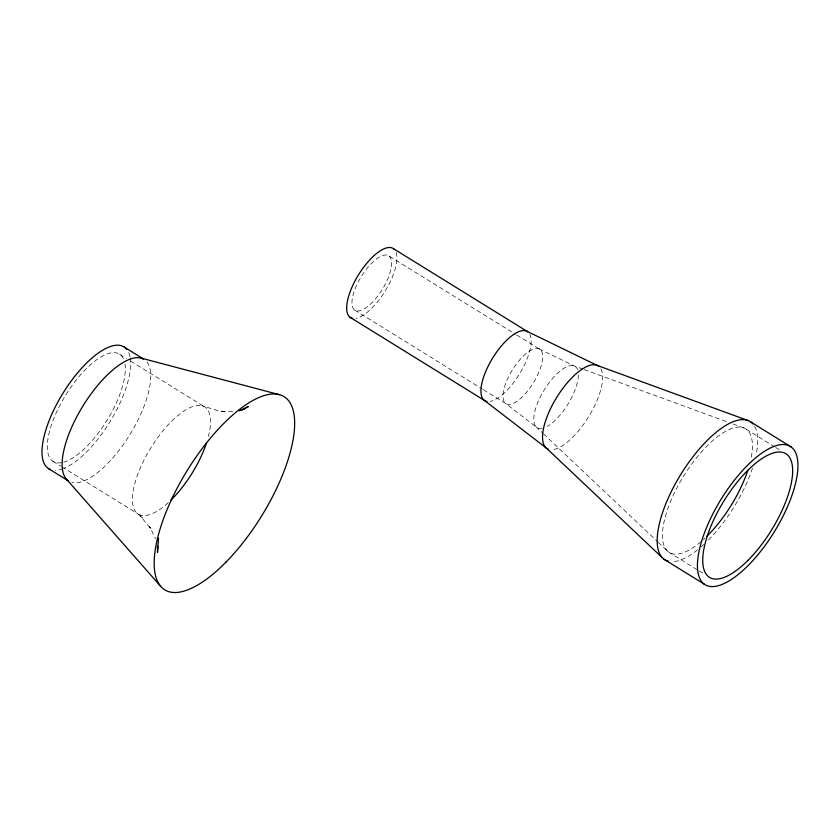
<?xml version="1.0" encoding="UTF-8"?>
<svg xmlns="http://www.w3.org/2000/svg" width="840" height="840" viewBox="0 0 840 840"><rect width="100%" height="100%" fill="white"/><g stroke="black" fill="none" stroke-linecap="round" stroke-linejoin="round"><path stroke-width="0.63" stroke-dasharray="4.2 3.15" d="M232.764 411.558L221.193 411.401L224.837 411.81L218.967 411.002L202.02 405.752M582.897 369.117L574.276 365.967L538.997 348.82M584.125 369.569L728.091 422.195M733.016 423.99L744.093 428.043M746.288 429.261L774.585 446.765M775.677 447.437L780.034 450.135M388.92 255.927A32.056 12.317 -58.3 0 1 371.889 302.788A32.056 12.317 -58.3 0 1 354.543 290.304A32.056 12.317 -58.3 0 1 388.92 255.927L515.529 334.246M516.642 334.929L539.962 349.356A32.056 12.317 -58.3 0 1 522.932 396.218A32.056 12.317 -58.3 0 1 505.586 383.744A32.056 12.317 -58.3 0 1 539.962 349.356M354.648 310.086L482.36 389.099M483.473 389.781L505.691 403.526L536.823 427.476M668.577 552.027L697.977 570.213M699.058 570.885L703.416 573.573M119.648 354.291L126.284 358.397M130.704 361.137L204.823 406.98M52.941 461.307L60.69 466.095M61.793 466.778L138.128 513.996L142.59 517.965L140.27 515.855L151.431 529.599L149.52 526.386L155.6 538.797M535.889 426.626L542.525 432.905M543.47 433.797L657.226 541.349M658.172 542.251L666.708 550.316M700.959 541.684A72.67 27.909 -58.3 0 1 663.18 526.523A72.67 27.909 -58.3 0 1 717.213 436.916A72.67 27.909 -58.3 0 1 750.96 458.787M704.981 538.083A72.67 27.909 -58.3 0 1 703.364 539.574M542.01 428.379A36.047 13.839 -58.3 0 1 543.984 390.296A36.047 13.839 -58.3 0 1 577.668 369.82M578.413 375.039A36.047 13.839 -58.3 0 1 547.124 426.416M600.852 368.792A48.584 18.659 -58.3 0 1 588.913 416.283A48.584 18.659 -58.3 0 1 551.575 449.694M754.688 426.394A81.218 31.185 -58.3 0 1 756.242 454.209M752.525 468.08A81.218 31.185 -58.3 0 1 707.396 541.054M703.784 544.509A81.218 31.185 -58.3 0 1 701.096 546.924M697.525 549.875A81.218 31.185 -58.3 0 1 672.325 561.635M396.092 252.368A40.604 15.593 -58.3 0 1 385.434 290.577A40.604 15.593 -58.3 0 1 355.919 318.329M529.673 333.942A40.604 15.593 -58.3 0 1 520.621 372.078A40.604 15.593 -58.3 0 1 490.171 401.383M146.895 361.851A71.6 27.5 -58.3 0 1 129.486 435.257A71.6 27.5 -58.3 0 1 71.746 482.412M61.477 462.672A63.053 24.213 -58.3 0 1 64.617 396.837A63.053 24.213 -58.3 0 1 123.648 359.257M124.961 363.941A63.053 24.213 -58.3 0 1 106.596 421.008A63.053 24.213 -58.3 0 1 63.746 462.147M168.294 502.625A63.053 24.213 -58.3 0 1 132.962 492.366A63.053 24.213 -58.3 0 1 181.094 413.018A63.053 24.213 -58.3 0 1 208.373 436.558M128.709 352.674A71.6 27.5 -58.3 0 1 129.99 356.822M130.2 357.987A71.6 27.5 -58.3 0 1 111.101 419.916A71.6 27.5 -58.3 0 1 64.207 468.269M63.011 468.741A71.6 27.5 -58.3 0 1 55.346 470.379"/><path stroke-width="1.26" d="M157.521 547.271L157.5 552.478L158.519 538.188M243.779 408.87L248.483 406.518L241.637 409.941M238.896 410.792L244.619 408.891L240.345 410.141M141.12 358.092L279.447 394.695M748.409 420.672L597.093 365.369L526.533 331.076M750.855 422.037L791.133 446.954A81.218 31.185 -58.3 0 1 747.978 565.667A81.218 31.185 -58.3 0 1 704.025 534.062A81.218 31.185 -58.3 0 1 791.133 446.954M393.498 248.703L527.751 331.758A40.604 15.593 -58.3 0 0 491.463 360.045A40.604 15.593 -58.3 0 0 486.948 401.436M350.07 317.31L484.334 400.365L546.609 448.266M664.01 559.251L704.288 584.168M124.163 347.036L143.241 358.838M48.416 468.552L68.555 481.016A71.6 27.5 -58.3 0 1 82.593 406.529A71.6 27.5 -58.3 0 1 143.304 358.921M545.349 447.122L661.909 557.34M65.972 478.653L160.293 585.858M157.49 545.759L157.784 548.205M352.685 318.381A40.604 15.593 -58.3 0 1 358.134 275.425A40.604 15.593 -58.3 0 1 394.548 249.659M548.069 449.075A48.584 18.659 -58.3 0 1 556.259 398.16A48.584 18.659 -58.3 0 1 598.563 366.177M668.283 561.204A81.218 31.185 -58.3 0 1 680.768 474.453A81.218 31.185 -58.3 0 1 752.955 423.948M747.779 470.453A72.67 27.909 -58.3 0 1 706.587 536.539M206.483 442.974A63.053 24.213 -58.3 0 1 170.741 500.315M50.484 469.602A71.6 27.5 -58.3 0 1 64.04 391.524A71.6 27.5 -58.3 0 1 126.756 349.398M747.947 560.396A72.67 27.909 -58.3 0 0 786.566 454.178A72.67 27.909 -58.3 0 0 708.624 532.109A72.67 27.909 -58.3 0 0 747.947 560.396M226.076 562.034A113.526 43.596 -58.3 0 0 284.498 396.921A113.526 43.596 -58.3 0 0 162.771 520.832A113.526 43.596 -58.3 0 0 226.076 562.034"/></g></svg>
